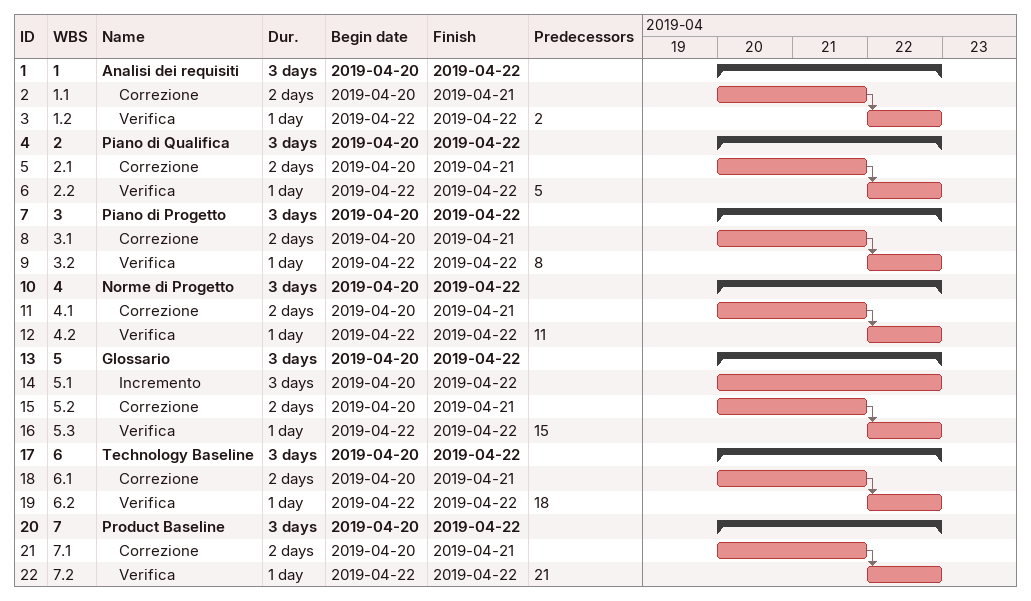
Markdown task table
| ID | WBS | Task | Duration | Start | Finish | Predecessors |
|---|---|---|---|---|---|---|
| 1 | 1 | **Analisi dei requisiti** | 3d | 2019-04-20 | 2019-04-22 |  |
| 2 | 1.1 | Correzione | 2d | 2019-04-20 | 2019-04-21 |  |
| 3 | 1.2 | Verifica | 1d | 2019-04-22 | 2019-04-22 | 2 |
| 4 | 2 | **Piano di Qualifica** | 3d | 2019-04-20 | 2019-04-22 |  |
| 5 | 2.1 | Correzione | 2d | 2019-04-20 | 2019-04-21 |  |
| 6 | 2.2 | Verifica | 1d | 2019-04-22 | 2019-04-22 | 5 |
| 7 | 3 | **Piano di Progetto** | 3d | 2019-04-20 | 2019-04-22 |  |
| 8 | 3.1 | Correzione | 2d | 2019-04-20 | 2019-04-21 |  |
| 9 | 3.2 | Verifica | 1d | 2019-04-22 | 2019-04-22 | 8 |
| 10 | 4 | **Norme di Progetto** | 3d | 2019-04-20 | 2019-04-22 |  |
| 11 | 4.1 | Correzione | 2d | 2019-04-20 | 2019-04-21 |  |
| 12 | 4.2 | Verifica | 1d | 2019-04-22 | 2019-04-22 | 11 |
| 13 | 5 | **Glossario** | 3d | 2019-04-20 | 2019-04-22 |  |
| 14 | 5.1 | Incremento | 3d | 2019-04-20 | 2019-04-22 |  |
| 15 | 5.2 | Correzione | 2d | 2019-04-20 | 2019-04-21 |  |
| 16 | 5.3 | Verifica | 1d | 2019-04-22 | 2019-04-22 | 15 |
| 17 | 6 | **Technology Baseline** | 3d | 2019-04-20 | 2019-04-22 |  |
| 18 | 6.1 | Correzione | 2d | 2019-04-20 | 2019-04-21 |  |
| 19 | 6.2 | Verifica | 1d | 2019-04-22 | 2019-04-22 | 18 |
| 20 | 7 | **Product Baseline** | 3d | 2019-04-20 | 2019-04-22 |  |
| 21 | 7.1 | Correzione | 2d | 2019-04-20 | 2019-04-21 |  |
| 22 | 7.2 | Verifica | 1d | 2019-04-22 | 2019-04-22 | 21 |
